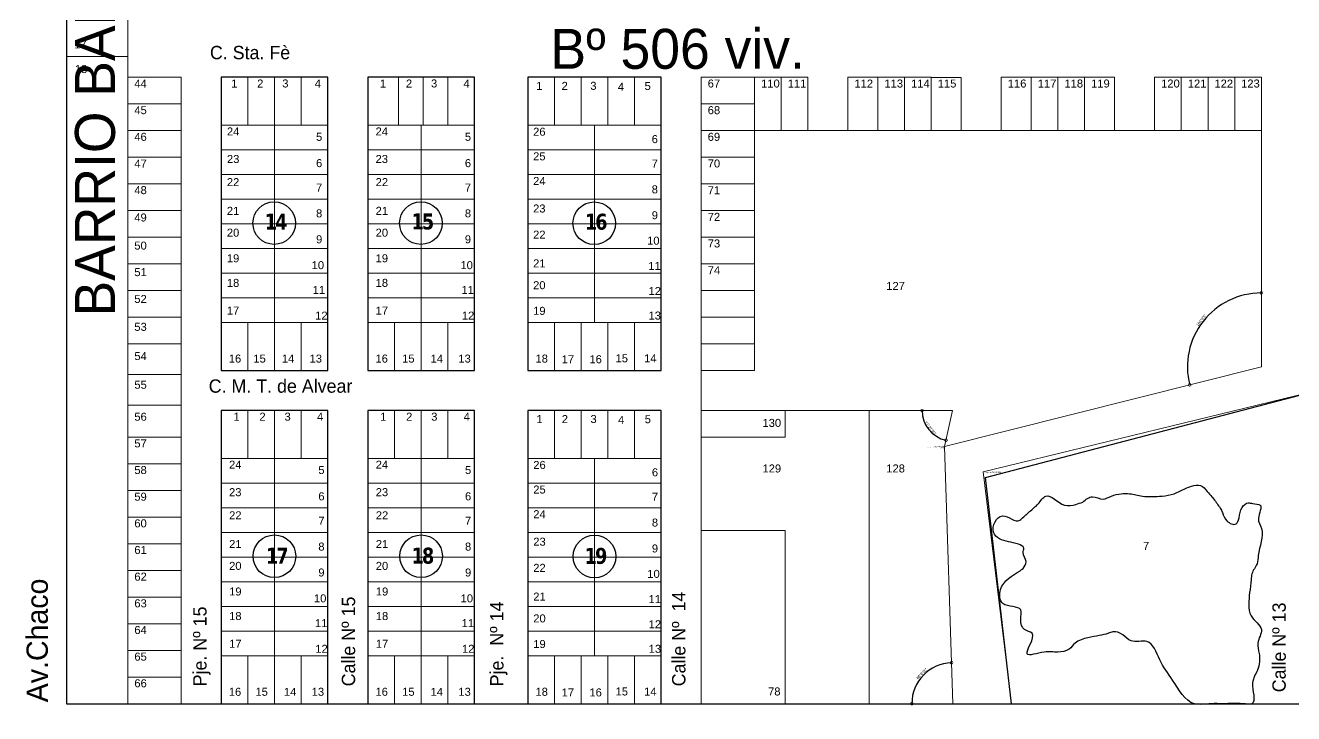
# Model space of a CAD drawing. Header units: millimetres. Extents: x 0 to 6558, y 60 to 10727.
# Drawn here: x 2184.5 to 2660.1, y 8426.4 to 8684.6 of the extents above; entities that cross this region are included whole.
import ezdxf

# ---------------------------------------------------------------- set-up
doc = ezdxf.new("R2010")
doc.units = ezdxf.units.MM
for name, color, linetype, lineweight in [('0 LAGUNA', 140, 'Continuous', 30), ('0 NOMBRE DE BARRIOS', 251, 'Continuous', 35), ('0 N° DE PARCELA', 255, 'Continuous', 25), ('0 SIG - PARCELAS', 252, 'Continuous', 18)]:
    doc.layers.add(name, color=color, linetype=linetype, lineweight=lineweight)
for name, color, linetype in [('0 NOMBRE DE CALLES', 255, 'Continuous'), ('0 N° DE MANZANA', 255, 'Continuous'), ('0 SIG - CHACRAS', 253, 'Continuous'), ('0 SIG - MANZANAS', 253, 'Continuous')]:
    doc.layers.add(name, color=color, linetype=linetype)
doc.layers.add('auxiliares', color=3, linetype='Continuous', plot=False)
doc.styles.add('ARIAL', font='arial.ttf')
doc.styles.get("Standard").update_dxf_attribs({"font": 'arial.ttf'})
doc.styles.add('STYLE1', font='arial.ttf')
doc.styles.add('taller4', font='', dxfattribs={"height": 0.9})
doc.styles.get('taller4').set_extended_font_data('Arial', italic=True, bold=True)
doc.dimstyles.new('Copia de 1-100', dxfattribs={"dimscale": 200, "dimtxt": 0.05, "dimasz": 0.01, "dimexe": 0.0035, "dimexo": 0.0035, "dimgap": 0.0015, "dimtad": 1, "dimzin": 4, "dimdsep": 46, "dimtxsty": 'ARIAL', "dimblk": 'DOTSMALL', "dimcen": 0.009, "dimdle": 0.0015, "dimclrd": 6, "dimclre": 256, "dimclrt": 6, "dimazin": 0, "dimtfac": 1, "dimtmove": 2, "dimatfit": 2, "dimldrblk": 'DOTSMALL', "dimfxl": 0.035, "dimfxlon": 1, "dimtfillclr": 6, "dimtolj": 2, "dimtzin": 0, "dimlwd": -1, "dimlwe": -1, "dimarcsym": 0})

# ---------------------------------------------------------------- blocks, each defined once
blk = doc.blocks.new('_DotSmall')
at = {"color": 0, "linetype": 'ByBlock', "const_width": 0.5}
blk.add_lwpolyline([(-0.0625, 0, 1), (0.0625, 0, 1)], format="xyb", close=True, dxfattribs=at)
blk = doc.blocks.new('*D73')
at = {"layer": 'auxiliares', "color": 0, "transparency": 16777216}
blk.add_arc((2922.36, 8713.48), 16.52, 173.825, 302.7056, dxfattribs=at)
at = {"layer": 'auxiliares', "color": 0, "transparency": 16777216, "xscale": 2, "yscale": 2, "zscale": 2}
for p, rotation in [((2905.94, 8715.25), 83.82500000000022), ((2931.28, 8699.58), 32.70555555555591)]:
    blk.add_blockref('_DotSmall', p, dxfattribs=dict(at, rotation=rotation))
at = {"layer": 'auxiliares', "color": 0, "transparency": 16777216, "insert": (2914.1, 8700.12), "char_height": 1, "attachment_point": 5, "rotation": 328.2653, "style": 'ARIAL'}
blk.add_mtext('\\A2;128°52\'50"', dxfattribs=at)
blk = doc.blocks.new('*D77')
at = {"layer": 'auxiliares', "color": 0, "transparency": 16777216}
blk.add_arc((2532.32, 8430.1), 15.39, 91.8569, 180, dxfattribs=at)
at = {"layer": 'auxiliares', "color": 0, "transparency": 16777216, "xscale": 2, "yscale": 2, "zscale": 2}
for p, rotation in [((2531.82, 8445.49), 1.856944444444021), ((2516.93, 8430.1), 270.0000000000001)]:
    blk.add_blockref('_DotSmall', p, dxfattribs=dict(at, rotation=rotation))
at = {"layer": 'auxiliares', "color": 0, "transparency": 16777216, "insert": (2520.68, 8441.38), "char_height": 1, "attachment_point": 5, "rotation": 45.9285, "style": 'ARIAL'}
blk.add_mtext('\\A2;88°8\'35"', dxfattribs=at)
blk = doc.blocks.new('*D78')
at = {"layer": 'auxiliares', "color": 0, "transparency": 16777216}
blk.add_arc((2532.21, 8540.1), 11.43, 180, 257.4583, dxfattribs=at)
at = {"layer": 'auxiliares', "color": 0, "transparency": 16777216, "xscale": 2, "yscale": 2, "zscale": 2}
for p, rotation in [((2520.78, 8540.1), 89.99999999999919), ((2529.73, 8528.95), 347.458344955562)]:
    blk.add_blockref('_DotSmall', p, dxfattribs=dict(at, rotation=rotation))
at = {"layer": 'auxiliares', "color": 0, "transparency": 16777216, "insert": (2523.93, 8533.46), "char_height": 1, "attachment_point": 5, "rotation": 308.7292, "style": 'ARIAL'}
blk.add_mtext('\\A2;77°27\'30"', dxfattribs=at)
blk = doc.blocks.new('*D79')
at = {"layer": 'auxiliares', "color": 0, "transparency": 16777216}
blk.add_arc((2647.98, 8556.49), 27.71, 90, 194.1515, dxfattribs=at)
at = {"layer": 'auxiliares', "color": 0, "transparency": 16777216, "xscale": 2, "yscale": 2, "zscale": 2}
for p, rotation in [((2647.98, 8584.21), 359.9999999999999), ((2621.11, 8549.72), 284.1514949585683)]:
    blk.add_blockref('_DotSmall', p, dxfattribs=dict(at, rotation=rotation))
at = {"layer": 'auxiliares', "color": 0, "transparency": 16777216, "insert": (2625.48, 8574.02), "char_height": 1, "attachment_point": 5, "rotation": 52.0757, "style": 'ARIAL'}
blk.add_mtext('\\A2;104°9\'5"', dxfattribs=at)

msp = doc.modelspace()

# ---------------------------------------------------------------- linework, layer by layer
at = {"layer": '0 LAGUNA', "start_tangent": (-0.6782069, -0.734871), "end_tangent": (-0.0487753, 0.9988098)}
msp.add_spline([(2418.939, 9218.223), (2418.939, 9208.07), (2416.681, 9200.738), (2413.858, 9189.458), (2411.035, 9179.305), (2408.776, 9172.537), (2408.776, 9159), (2408.776, 9147.156), (2408.776, 9135.875), (2411.035, 9124.595), (2418.939, 9108.238), (2430.231, 9096.957), (2443.782, 9091.881), (2454.509, 9088.497), (2472.576, 9081.729), (2482.174, 9073.832), (2494.595, 9071.012), (2502.5, 9066.5), (2551.221, 9076.645), (2565.562, 9078.237), (2576.717, 9079.828), (2589.465, 9079.828), (2613.367, 9079.828), (2632.968, 9081.984), (2630.39, 9101.421), (2630.66, 9102.121), (2680.439, 9102.121), (2680.439, 9129.176), (2704.196, 9141.912), (2729.691, 9157.83), (2752, 9165.79), (2772.716, 9181.708), (2795.024, 9199.219), (2820.52, 9213.546), (2831.626, 9231.056), (2871.527, 9254.745), (2905.688, 9283.588), (2922.468, 9301.099), (2946.191, 9318.609), (2976.682, 9351.425), (2982.335, 9353.63), (2990.511, 9366.365), (3002.775, 9392.004), (3015.948, 9400.105), (3033.591, 9412.999), (3047.803, 9414.917), (3055.101, 9420.105), (3059.326, 9425.662), (3067.392, 9431.034), (3072.002, 9435.638), (3089.645, 9462.228), (3098.59, 9474.601), (3106.847, 9479.413), (3114.416, 9489.036), (3109.095, 9502.196), (3126.113, 9505.533), (3128.178, 9511.032), (3136.434, 9516.531), (3143.315, 9526.155), (3149.508, 9535.091), (3153.636, 9541.277), (3154.325, 9551.588), (3159.141, 9556.399), (3162.582, 9563.273), (3164.646, 9570.147), (3179.979, 9594.447), (3191.023, 9607.347), (3199.979, 9618.73), (3204.979, 9636.183), (3204.979, 9652.878), (3216.848, 9670.206), (3235.722, 9693.31), (3241.735, 9713.332), (3247.748, 9726.68), (3263.782, 9740.028), (3276.475, 9749.372), (3285.828, 9757.38), (3293.845, 9763.387), (3307.207, 9763.387), (3313.887, 9763.387), (3325.913, 9766.724), (3349.964, 9768.059), (3367.334, 9768.059), (3382.7, 9766.057), (3374.015, 9756.046), (3355.976, 9750.039), (3343.951, 9738.693), (3341.279, 9729.35), (3335.934, 9720.006), (3327.249, 9708.66), (3315.892, 9700.651), (3305.203, 9676.625), (3301.194, 9662.609), (3289.169, 9630.574), (3285.16, 9627.237), (3273.135, 9609.885), (3264.45, 9596.537), (3251.088, 9591.865), (3237.727, 9582.521), (3229.042, 9577.182), (3215.68, 9568.506), (3213.676, 9559.162), (3199.979, 9559.162), (3180.079, 9559.162), (3180.079, 9547.816), (3179.979, 9524.457), (3172.255, 9509.775), (3164.906, 9494.424), (3142.38, 9460.371), (3134.274, 9445.332), (3120.378, 9420.105), (3111.74, 9409.445), (3111.74, 9400.105), (3104.746, 9380.553), (3093.746, 9369.564), (3082.166, 9356.261), (3070.008, 9345.85), (3057.849, 9339.488), (3049.164, 9336.596), (3036.054, 9324.307), (3019.049, 9314.24), (3010.861, 9305.432), (3007.712, 9292.219), (2999.525, 9283.411), (2987.559, 9275.861), (2972.1, 9265.651), (2956.823, 9260.601), (2954.232, 9253.355), (2947.738, 9245.633), (2944.337, 9238.219), (2940.317, 9232.35), (2936.916, 9226.79), (2932.587, 9219.994), (2927.021, 9212.581), (2917.745, 9208.256), (2909.706, 9205.167), (2904.14, 9203.005), (2897.337, 9194.973), (2890.176, 9181.186), (2883.921, 9170.319), (2873.859, 9165.7), (2870.324, 9164.614), (2855.989, 9158.337), (2837.215, 9155.268), (2823.809, 9140.302), (2821.854, 9130.374), (2808.882, 9113.665), (2802.055, 9101.389), (2792.156, 9097.296), (2786.012, 9097.296), (2776.112, 9092.863), (2744.544, 9065.859), (2738.666, 9047.915), (2731.481, 9041.064), (2722.99, 9033.234), (2717.438, 9026.709), (2706.008, 9016.595), (2696.537, 9010.397), (2680.439, 9003.546), (2672.697, 8998.978), (2666.492, 8993.432), (2657.348, 8987.233), (2648.997, 8979.654), (2632.489, 8977.112), (2619.792, 8976.467), (2600.851, 8973.858), (2595.952, 8973.858), (2578.692, 8963.736), (2566.895, 8954.57), (2565.584, 8942.784), (2568.206, 8930.344), (2587.213, 8931.653), (2593.768, 8931.653), (2602.288, 8929.034), (2610.229, 8920.471), (2628.505, 8910.105), (2637.025, 8910.105), (2644.891, 8910.105), (2656.689, 8910.105), (2668.182, 8912.106), (2680.439, 8912.106), (2680.439, 8910.105), (2697.325, 8910.105), (2700.602, 8900.224), (2740.744, 8872.077), (2753.426, 8850.77), (2757.553, 8839.636), (2768.613, 8830.673), (2789.743, 8831.191), (2805.318, 8822.31), (2818.188, 8819.673), (2825.977, 8815.375), (2838.611, 8808.403), (2856.857, 8800.512), (2875.078, 8792.814), (2895.234, 8796.063), (2907.916, 8796.063), (2926.939, 8793.183), (2949.42, 8793.183), (2986.238, 8778.876), (3006.219, 8771.618), (3028.924, 8748.935), (3034.373, 8747.121), (3040.731, 8743.491), (3044.364, 8738.955), (3059.803, 8719.902), (3070.702, 8707.2), (3081.601, 8688.147), (3089.774, 8662.743), (3092.499, 8642.782), (3087.958, 8621.914), (3075.243, 8607.398), (3063.436, 8594.696), (3050.721, 8581.994), (3041.639, 8575.643), (3034.862, 8546.589), (3028.173, 8536.822), (3019.854, 8526.98), (3015.475, 8521.294), (3015.037, 8513.639), (3020.956, 8497.339), (3027.118, 8487.337), (3035.204, 8484.837), (3051.813, 8465.732), (3051.315, 8455.492), (3039.615, 8430.105), (3009.028, 8435.757), (2987.132, 8435.296), (2967.31, 8433.712), (2955.976, 8434.55), (2950.1, 8434.201), (2934.591, 8432.648), (2926.043, 8437.881), (2921.08, 8439.534), (2918.943, 8447.522), (2911.864, 8452.804), (2899.747, 8456.182), (2892.42, 8458.434), (2888.757, 8462.938), (2878.613, 8467.161), (2866.496, 8470.82), (2862.551, 8472.509), (2852.407, 8476.732), (2837.754, 8480.11), (2821.692, 8480.391), (2816.62, 8479.547), (2791.26, 8482.085), (2784.846, 8481.932), (2781.028, 8481.017), (2759.168, 8479.13), (2759.129, 8479.116), (2770.65, 8472.068), (2778.584, 8468.963), (2779.806, 8467.132), (2779.996, 8464.637), (2775.835, 8455.537), (2773.239, 8454.774), (2765.602, 8452.638), (2760.562, 8454.011), (2755.225, 8457.103), (2749.566, 8461.487), (2743.609, 8461.487), (2739.027, 8458.588), (2736.613, 8454.337), (2733.987, 8447.756), (2732.002, 8443.941), (2711.153, 8433.665), (2701.482, 8432.323), (2695.706, 8432.054), (2670.856, 8433.53), (2666.154, 8435.543), (2664.408, 8437.556), (2667.723, 8466.899), (2664.651, 8485.783), (2669.737, 8507.443), (2669.451, 8518.305), (2696.462, 8506.021), (2705.709, 8505.547), (2716.142, 8505.784), (2722.543, 8508.389), (2726.337, 8510.758), (2733.687, 8510.521), (2743.171, 8505.073), (2767.911, 8500.184), (2798.3, 8500.717), (2804.697, 8511.368), (2810.029, 8518.825), (2815.36, 8523.086), (2840.701, 8524.58), (2853.49, 8523.661), (2871.339, 8530.707), (2904.432, 8550.164), (2911.053, 8563.55), (2918.788, 8571.307), (2925.185, 8579.614), (2926.61, 8580.073), (2934.248, 8582.736), (2945.019, 8597.715), (2951.824, 8607.686), (2953.4, 8616.608), (2959.134, 8620.824), (2961.805, 8627.103), (2969.488, 8635.341), (2970.283, 8635.939), (2971.564, 8634.303), (2970.472, 8635.5), (2974.531, 8641.273), (2982.818, 8649.67), (2983.343, 8666.463), (2981.242, 8674.335), (2976.514, 8680.107), (2971.261, 8686.405), (2969.16, 8692.702), (2965.482, 8702.674), (2960.754, 8706.872), (2957.603, 8707.397), (2947.621, 8714.744), (2942.368, 8719.992), (2937.64, 8723.665), (2929.235, 8729.963), (2922.387, 8732.171), (2919.779, 8730.416), (2907.171, 8725.676), (2902.969, 8724.304), (2888.785, 8724.853), (2883.531, 8725.676), (2871.133, 8725.676), (2861.017, 8727.048), (2845.504, 8735.317), (2827.948, 8733.185), (2815.954, 8740.092), (2805.611, 8739.793), (2794.53, 8742.479), (2787.143, 8745.463), (2758.714, 8749.75), (2744.573, 8753.109), (2730.431, 8756.468), (2729.521, 8767.021), (2724.349, 8770.711), (2715.484, 8772.925), (2705.88, 8777.353), (2698.493, 8778.091), (2688.151, 8776.615), (2681.502, 8775.877), (2670.159, 8769.156), (2659.291, 8773.495), (2660.817, 8781.781), (2657.862, 8786.209), (2661.556, 8793.589), (2663.033, 8803.921), (2665.249, 8810.563), (2651.213, 8819.419), (2640.132, 8819.419), (2634.961, 8810.563), (2631.127, 8806.916), (2620.967, 8801.469)], degree=3, dxfattribs=at)
at = {"layer": '0 LAGUNA'}
msp.add_spline([(2580.996, 8505.748), (2578.447, 8504.9), (2574.199, 8504.617), (2567.162, 8507.974), (2564.279, 8505.093), (2561.051, 8502.174), (2559.674, 8500.929), (2558.08, 8499.488), (2557.465, 8498.932), (2550.921, 8500.57), (2547.578, 8494.432), (2549.787, 8491.989), (2556.924, 8489.905), (2558.906, 8488.49), (2558.623, 8486.793), (2559.756, 8483.398), (2558.623, 8480.852), (2557.49, 8480.003), (2550.183, 8472.919), (2551.092, 8467.652), (2557.774, 8465.291), (2557.774, 8461.614), (2559.189, 8457.936), (2562.022, 8456.521), (2560.146, 8448.862), (2566.553, 8449.448), (2571.65, 8449.448), (2575.898, 8450.58), (2578.164, 8452.843), (2582.979, 8454.824), (2587.227, 8455.672), (2590.625, 8456.521), (2592.324, 8457.087), (2596.006, 8455.955), (2599.121, 8453.692), (2605.068, 8453.409), (2609.883, 8446.619), (2614.628, 8438.987), (2622.91, 8430.105), (2629.141, 8430.105), (2633.672, 8430.105), (2641.035, 8430.105), (2644.434, 8430.105), (2644.708, 8437.932), (2646.53, 8442.748), (2647.13, 8448.986), (2646.65, 8452.825), (2647.979, 8457.936), (2644.151, 8463.028), (2643.301, 8467.272), (2643.584, 8471.798), (2644.151, 8476.608), (2644.434, 8478.871), (2646.361, 8482.634), (2646.835, 8485.707), (2647.979, 8495.878), (2646.886, 8499.689), (2647.546, 8504.644), (2644.717, 8505.183), (2643.018, 8505.466), (2640.752, 8503.768), (2639.619, 8499.807), (2638.487, 8497.544), (2635.088, 8498.676), (2633.389, 8501.788), (2632.539, 8503.485), (2631.973, 8504.334), (2629.424, 8507.729), (2627.725, 8509.709), (2625.176, 8511.973), (2621.777, 8511.69), (2619.512, 8510.841), (2615.264, 8508.861), (2610.733, 8508.012), (2603.369, 8508.012), (2598.555, 8508.861), (2595.44, 8508.861), (2591.758, 8508.012), (2588.643, 8506.88), (2584.678, 8507.729), (2580.996, 8505.748)], degree=3, dxfattribs=at)
at = {"layer": '0 N° DE MANZANA'}
for centre in [(2277.857, 8610.41), (2332.857, 8610.41), (2397.857, 8610.33), (2277.918, 8485.41), (2332.918, 8485.41), (2397.918, 8485.33)]:
    msp.add_circle(centre, 8, dxfattribs=at)
at = {"layer": '0 SIG - CHACRAS'}
msp.add_lwpolyline([(2199.979, 8430.105), (3179.979, 8430.105), (3179.979, 9400.105), (2199.979, 9400.105)], close=True, dxfattribs=at)
at = {"layer": '0 SIG - MANZANAS'}
for points in [[(2257.918, 8555.105), (2297.918, 8555.105), (2297.918, 8665.105), (2257.918, 8665.105)], [(2312.918, 8555.105), (2352.918, 8555.105), (2352.918, 8665.105), (2312.918, 8665.105)], [(2372.918, 8555.105), (2422.918, 8555.105), (2422.918, 8665.105), (2372.918, 8665.105)], [(2257.979, 8430.105), (2297.979, 8430.105), (2297.979, 8540.105), (2257.979, 8540.105)], [(2312.979, 8430.105), (2352.979, 8430.105), (2352.979, 8540.105), (2312.979, 8540.105)], [(2372.979, 8430.105), (2422.979, 8430.105), (2422.979, 8540.105), (2372.979, 8540.105)]]:
    msp.add_lwpolyline(points, close=True, dxfattribs=at)
at = {"layer": '0 SIG - PARCELAS'}
for points in [[(2199.979, 8672.925), (2222.979, 8672.925), (2222.979, 8915.105), (2199.979, 8915.105)], [(2554.279, 8430.105), (2543.703, 8517.112), (2670.016, 8547.852), (2875.374, 8559.712), (2940.837, 8614.399), (2957.48, 8658.782), (2922.359, 8713.476), (2646.568, 8743.315), (2436.329, 8915.105), (2707.979, 8915.105), (2804.396, 8841.173), (2850.33, 8820.922), (2943.614, 8811.094), (3037.575, 8776.87), (3111.033, 8692.324), (3151.837, 8593.951), (3146.299, 8584.105), (3118.573, 8526.978), (3114.189, 8517.944), (3105.867, 8500.797), (3100.657, 8464.105), (3095.829, 8430.105)], [(2222.979, 8430.105), (2199.979, 8430.105), (2199.979, 8672.925), (2222.979, 8672.925)], [(2222.979, 8655.105), (2242.979, 8655.105), (2242.979, 8665.105), (2222.979, 8665.105)], [(2257.918, 8647.105), (2267.918, 8647.105), (2267.918, 8665.105), (2257.918, 8665.105)], [(2267.918, 8647.105), (2277.918, 8647.105), (2277.918, 8665.105), (2267.918, 8665.105)], [(2277.918, 8647.105), (2287.918, 8647.105), (2287.918, 8665.105), (2277.918, 8665.105)], [(2287.918, 8647.105), (2297.918, 8647.105), (2297.918, 8665.105), (2287.918, 8665.105)], [(2312.918, 8647.105), (2324.468, 8647.105), (2324.468, 8665.105), (2312.918, 8665.105)], [(2324.468, 8647.105), (2333.718, 8647.105), (2333.718, 8665.105), (2324.468, 8665.105)], [(2333.718, 8647.105), (2342.968, 8647.105), (2342.968, 8665.105), (2333.718, 8665.105)], [(2342.968, 8647.105), (2352.918, 8647.105), (2352.918, 8665.105), (2342.968, 8665.105)], [(2372.918, 8647.105), (2382.918, 8647.105), (2382.918, 8665.105), (2372.918, 8665.105)], [(2382.918, 8647.105), (2392.918, 8647.105), (2392.918, 8665.105), (2382.918, 8665.105)], [(2392.918, 8647.105), (2402.918, 8647.105), (2402.918, 8665.105), (2392.918, 8665.105)], [(2402.918, 8647.105), (2412.918, 8647.105), (2412.918, 8665.105), (2402.918, 8665.105)], [(2412.918, 8647.105), (2422.918, 8647.105), (2422.918, 8665.105), (2412.918, 8665.105)], [(2437.979, 8665.105), (2457.979, 8665.105), (2457.979, 8655.105), (2437.979, 8655.105)], [(2437.979, 8665.105), (2457.979, 8665.105), (2457.979, 8655.105), (2437.979, 8655.105)], [(2437.979, 8665.105), (2457.979, 8665.105), (2457.979, 8655.105), (2437.979, 8655.105)], [(2437.979, 8665.105), (2457.979, 8665.105), (2457.979, 8655.105), (2437.979, 8655.105)], [(2437.979, 8585.105), (2457.979, 8585.105), (2457.979, 8665.105), (2437.979, 8665.105)], [(2457.979, 8645.105), (2467.979, 8645.105), (2467.979, 8665.105), (2457.979, 8665.105)], [(2467.979, 8645.105), (2477.979, 8645.105), (2477.979, 8665.105), (2467.979, 8665.105)], [(2492.979, 8645.105), (2504.229, 8645.105), (2504.229, 8665.105), (2492.979, 8665.105)], [(2504.229, 8645.105), (2514.229, 8645.105), (2514.229, 8665.105), (2504.229, 8665.105)], [(2514.229, 8645.105), (2524.229, 8645.105), (2524.229, 8665.105), (2514.229, 8665.105)], [(2524.229, 8645.087), (2535.479, 8645.087), (2535.479, 8665.087), (2524.229, 8665.087)], [(2550.479, 8645.105), (2561.729, 8645.105), (2561.729, 8665.105), (2550.479, 8665.105)], [(2561.729, 8645.105), (2571.729, 8645.105), (2571.729, 8665.105), (2561.729, 8665.105)], [(2571.729, 8645.105), (2581.729, 8645.105), (2581.729, 8665.105), (2571.729, 8665.105)], [(2581.729, 8645.105), (2592.979, 8645.105), (2592.979, 8665.105), (2581.729, 8665.105)], [(2607.979, 8645.105), (2617.979, 8645.105), (2617.979, 8665.105), (2607.979, 8665.105)], [(2617.979, 8645.105), (2627.979, 8645.105), (2627.979, 8665.105), (2617.979, 8665.105)], [(2627.979, 8645.105), (2637.979, 8645.105), (2637.979, 8665.105), (2627.979, 8665.105)], [(2637.979, 8645.105), (2647.979, 8645.105), (2647.979, 8665.105), (2637.979, 8665.105)], [(2222.979, 8645.105), (2242.979, 8645.105), (2242.979, 8655.105), (2222.979, 8655.105)], [(2437.979, 8655.105), (2457.979, 8655.105), (2457.979, 8645.105), (2437.979, 8645.105)], [(2437.979, 8655.105), (2457.979, 8655.105), (2457.979, 8645.105), (2437.979, 8645.105)], [(2257.918, 8637.855), (2277.918, 8637.855), (2277.918, 8647.105), (2257.918, 8647.105)], [(2277.918, 8637.855), (2297.918, 8637.855), (2297.918, 8647.105), (2277.918, 8647.105)], [(2312.918, 8637.855), (2332.918, 8637.855), (2332.918, 8647.105), (2312.918, 8647.105)], [(2332.918, 8637.855), (2352.918, 8637.855), (2352.918, 8647.105), (2332.918, 8647.105)], [(2372.918, 8637.855), (2397.918, 8637.855), (2397.918, 8647.105), (2372.918, 8647.105)], [(2397.918, 8637.855), (2422.918, 8637.855), (2422.918, 8647.105), (2397.918, 8647.105)], [(2222.979, 8635.105), (2242.979, 8635.105), (2242.979, 8645.105), (2222.979, 8645.105)], [(2437.979, 8645.105), (2457.979, 8645.105), (2457.979, 8635.105), (2437.979, 8635.105)], [(2437.979, 8645.105), (2457.979, 8645.105), (2457.979, 8635.105), (2437.979, 8635.105)], [(2500.899, 8540.105), (2469.479, 8540.105), (2437.979, 8540.105), (2437.979, 8585.105), (2457.979, 8585.105), (2457.979, 8645.105), (2647.979, 8645.105), (2647.979, 8556.495), (2529.192, 8526.544), (2532.209, 8540.105)], [(2257.918, 8628.605), (2277.918, 8628.605), (2277.918, 8637.855), (2257.918, 8637.855)], [(2277.918, 8628.605), (2297.918, 8628.605), (2297.918, 8637.855), (2277.918, 8637.855)], [(2312.918, 8628.605), (2332.918, 8628.605), (2332.918, 8637.855), (2312.918, 8637.855)], [(2332.918, 8628.605), (2352.918, 8628.605), (2352.918, 8637.855), (2332.918, 8637.855)], [(2372.918, 8628.605), (2397.918, 8628.605), (2397.918, 8637.855), (2372.918, 8637.855)], [(2397.918, 8628.605), (2422.918, 8628.605), (2422.918, 8637.855), (2397.918, 8637.855)], [(2222.979, 8625.105), (2242.979, 8625.105), (2242.979, 8635.105), (2222.979, 8635.105)], [(2437.979, 8635.105), (2457.979, 8635.105), (2457.979, 8625.105), (2437.979, 8625.105)], [(2437.979, 8635.105), (2457.979, 8635.105), (2457.979, 8625.105), (2437.979, 8625.105)], [(2257.918, 8619.355), (2277.918, 8619.355), (2277.918, 8628.605), (2257.918, 8628.605)], [(2277.918, 8619.355), (2297.918, 8619.355), (2297.918, 8628.605), (2277.918, 8628.605)], [(2312.918, 8619.355), (2332.918, 8619.355), (2332.918, 8628.605), (2312.918, 8628.605)], [(2332.918, 8619.355), (2352.918, 8619.355), (2352.918, 8628.605), (2332.918, 8628.605)], [(2372.918, 8619.355), (2397.918, 8619.355), (2397.918, 8628.605), (2372.918, 8628.605)], [(2397.918, 8619.355), (2422.918, 8619.355), (2422.918, 8628.605), (2397.918, 8628.605)], [(2222.979, 8615.105), (2242.979, 8615.105), (2242.979, 8625.105), (2222.979, 8625.105)], [(2437.979, 8625.105), (2457.979, 8625.105), (2457.979, 8615.105), (2437.979, 8615.105)], [(2437.979, 8625.105), (2457.979, 8625.105), (2457.979, 8615.105), (2437.979, 8615.105)], [(2257.918, 8610.105), (2277.918, 8610.105), (2277.918, 8619.355), (2257.918, 8619.355)], [(2277.918, 8610.105), (2297.918, 8610.105), (2297.918, 8619.355), (2277.918, 8619.355)], [(2312.918, 8610.105), (2332.918, 8610.105), (2332.918, 8619.355), (2312.918, 8619.355)], [(2332.918, 8610.105), (2352.918, 8610.105), (2352.918, 8619.355), (2332.918, 8619.355)], [(2372.918, 8610.105), (2397.918, 8610.105), (2397.918, 8619.355), (2372.918, 8619.355)], [(2397.918, 8610.105), (2422.918, 8610.105), (2422.918, 8619.355), (2397.918, 8619.355)], [(2222.979, 8605.105), (2242.979, 8605.105), (2242.979, 8615.105), (2222.979, 8615.105)], [(2437.979, 8615.105), (2457.979, 8615.105), (2457.979, 8605.105), (2437.979, 8605.105)], [(2437.979, 8615.105), (2457.979, 8615.105), (2457.979, 8605.105), (2437.979, 8605.105)], [(2257.918, 8600.855), (2277.918, 8600.855), (2277.918, 8610.105), (2257.918, 8610.105)], [(2277.918, 8600.855), (2297.918, 8600.855), (2297.918, 8610.105), (2277.918, 8610.105)], [(2312.918, 8600.855), (2332.918, 8600.855), (2332.918, 8610.105), (2312.918, 8610.105)], [(2332.918, 8600.855), (2352.918, 8600.855), (2352.918, 8610.105), (2332.918, 8610.105)], [(2372.918, 8600.855), (2397.918, 8600.855), (2397.918, 8610.105), (2372.918, 8610.105)], [(2397.918, 8600.855), (2422.918, 8600.855), (2422.918, 8610.105), (2397.918, 8610.105)], [(2222.979, 8595.105), (2242.979, 8595.105), (2242.979, 8605.105), (2222.979, 8605.105)], [(2437.979, 8605.105), (2457.979, 8605.105), (2457.979, 8595.105), (2437.979, 8595.105)], [(2437.979, 8605.105), (2457.979, 8605.105), (2457.979, 8595.105), (2437.979, 8595.105)], [(2257.918, 8591.605), (2277.918, 8591.605), (2277.918, 8600.855), (2257.918, 8600.855)], [(2277.918, 8591.605), (2297.918, 8591.605), (2297.918, 8600.855), (2277.918, 8600.855)], [(2312.918, 8591.605), (2332.918, 8591.605), (2332.918, 8600.855), (2312.918, 8600.855)], [(2332.918, 8591.605), (2352.918, 8591.605), (2352.918, 8600.855), (2332.918, 8600.855)], [(2372.918, 8591.605), (2397.918, 8591.605), (2397.918, 8600.855), (2372.918, 8600.855)], [(2397.918, 8591.605), (2422.918, 8591.605), (2422.918, 8600.855), (2397.918, 8600.855)], [(2222.979, 8585.105), (2242.979, 8585.105), (2242.979, 8595.105), (2222.979, 8595.105)], [(2437.979, 8595.105), (2457.979, 8595.105), (2457.979, 8585.105), (2437.979, 8585.105)], [(2437.979, 8595.105), (2457.979, 8595.105), (2457.979, 8585.105), (2437.979, 8585.105)], [(2257.918, 8582.355), (2277.918, 8582.355), (2277.918, 8591.605), (2257.918, 8591.605)], [(2277.918, 8582.355), (2297.918, 8582.355), (2297.918, 8591.605), (2277.918, 8591.605)], [(2312.918, 8582.355), (2332.918, 8582.355), (2332.918, 8591.605), (2312.918, 8591.605)], [(2332.918, 8582.355), (2352.918, 8582.355), (2352.918, 8591.605), (2332.918, 8591.605)], [(2372.918, 8582.355), (2397.918, 8582.355), (2397.918, 8591.605), (2372.918, 8591.605)], [(2397.918, 8582.355), (2422.918, 8582.355), (2422.918, 8591.605), (2397.918, 8591.605)], [(2222.979, 8575.105), (2242.979, 8575.105), (2242.979, 8585.105), (2222.979, 8585.105)], [(2437.979, 8585.105), (2457.979, 8585.105), (2457.979, 8575.105), (2437.979, 8575.105)], [(2437.979, 8585.105), (2457.979, 8585.105), (2457.979, 8575.105), (2437.979, 8575.105)], [(2257.918, 8573.105), (2277.918, 8573.105), (2277.918, 8582.355), (2257.918, 8582.355)], [(2277.918, 8573.105), (2297.918, 8573.105), (2297.918, 8582.355), (2277.918, 8582.355)], [(2312.918, 8573.105), (2332.918, 8573.105), (2332.918, 8582.355), (2312.918, 8582.355)], [(2332.918, 8573.105), (2352.918, 8573.105), (2352.918, 8582.355), (2332.918, 8582.355)], [(2372.918, 8573.105), (2397.918, 8573.105), (2397.918, 8582.355), (2372.918, 8582.355)], [(2397.918, 8573.105), (2422.918, 8573.105), (2422.918, 8582.355), (2397.918, 8582.355)], [(2222.979, 8565.105), (2242.979, 8565.105), (2242.979, 8575.105), (2222.979, 8575.105)], [(2437.979, 8575.105), (2457.979, 8575.105), (2457.979, 8565.105), (2437.979, 8565.105)], [(2437.979, 8575.105), (2457.979, 8575.105), (2457.979, 8565.105), (2437.979, 8565.105)], [(2257.918, 8555.105), (2267.918, 8555.105), (2267.918, 8573.105), (2257.918, 8573.105)], [(2267.918, 8555.105), (2277.918, 8555.105), (2277.918, 8573.105), (2267.918, 8573.105)], [(2277.918, 8555.105), (2287.918, 8555.105), (2287.918, 8573.105), (2277.918, 8573.105)], [(2287.918, 8555.105), (2297.918, 8555.105), (2297.918, 8573.105), (2287.918, 8573.105)], [(2312.918, 8555.105), (2322.918, 8555.105), (2322.918, 8573.105), (2312.918, 8573.105)], [(2322.918, 8555.105), (2332.918, 8555.105), (2332.918, 8573.105), (2322.918, 8573.105)], [(2332.918, 8555.105), (2342.918, 8555.105), (2342.918, 8573.105), (2332.918, 8573.105)], [(2342.918, 8555.105), (2352.918, 8555.105), (2352.918, 8573.105), (2342.918, 8573.105)], [(2372.918, 8555.105), (2382.918, 8555.105), (2382.918, 8573.105), (2372.918, 8573.105)], [(2382.918, 8555.105), (2392.918, 8555.105), (2392.918, 8573.105), (2382.918, 8573.105)], [(2392.918, 8555.105), (2402.918, 8555.105), (2402.918, 8573.105), (2392.918, 8573.105)], [(2402.918, 8555.105), (2412.918, 8555.105), (2412.918, 8573.105), (2402.918, 8573.105)], [(2412.918, 8555.105), (2422.918, 8555.105), (2422.918, 8573.105), (2412.918, 8573.105)], [(2222.979, 8553.605), (2242.979, 8553.605), (2242.979, 8565.105), (2222.979, 8565.105)], [(2437.979, 8565.105), (2457.979, 8565.105), (2457.979, 8555.105), (2437.979, 8555.105)], [(2437.979, 8565.105), (2457.979, 8565.105), (2457.979, 8555.105), (2437.979, 8555.105)], [(2222.979, 8542.105), (2242.979, 8542.105), (2242.979, 8553.605), (2222.979, 8553.605)], [(2222.979, 8530.105), (2242.979, 8530.105), (2242.979, 8542.105), (2222.979, 8542.105)], [(2257.979, 8522.105), (2267.979, 8522.105), (2267.979, 8540.105), (2257.979, 8540.105)], [(2267.979, 8522.105), (2277.979, 8522.105), (2277.979, 8540.105), (2267.979, 8540.105)], [(2277.979, 8522.105), (2287.979, 8522.105), (2287.979, 8540.105), (2277.979, 8540.105)], [(2287.979, 8522.105), (2297.979, 8522.105), (2297.979, 8540.105), (2287.979, 8540.105)], [(2312.979, 8522.105), (2322.979, 8522.105), (2322.979, 8540.105), (2312.979, 8540.105)], [(2322.979, 8522.105), (2332.979, 8522.105), (2332.979, 8540.105), (2322.979, 8540.105)], [(2332.979, 8522.105), (2342.979, 8522.105), (2342.979, 8540.105), (2332.979, 8540.105)], [(2342.979, 8522.105), (2352.979, 8522.105), (2352.979, 8540.105), (2342.979, 8540.105)], [(2372.979, 8522.105), (2382.979, 8522.105), (2382.979, 8540.105), (2372.979, 8540.105)], [(2382.979, 8522.105), (2392.979, 8522.105), (2392.979, 8540.105), (2382.979, 8540.105)], [(2392.979, 8522.105), (2402.979, 8522.105), (2402.979, 8540.105), (2392.979, 8540.105)], [(2402.979, 8522.105), (2412.979, 8522.105), (2412.979, 8540.105), (2402.979, 8540.105)], [(2412.979, 8522.105), (2422.979, 8522.105), (2422.979, 8540.105), (2412.979, 8540.105)], [(2437.979, 8495.105), (2437.979, 8530.105), (2469.479, 8530.105), (2469.479, 8540.105), (2500.899, 8540.105), (2500.899, 8430.105), (2469.479, 8430.105), (2469.479, 8495.105)], [(2469.479, 8540.105), (2437.979, 8540.105), (2437.979, 8530.105), (2469.479, 8530.105)], [(2529.192, 8526.544), (2532.319, 8430.105), (2500.899, 8430.105), (2500.899, 8540.105), (2532.209, 8540.105)], [(2222.979, 8520.105), (2242.979, 8520.105), (2242.979, 8530.105), (2222.979, 8530.105)], [(2257.979, 8512.855), (2277.979, 8512.855), (2277.979, 8522.105), (2257.979, 8522.105)], [(2277.979, 8512.855), (2297.979, 8512.855), (2297.979, 8522.105), (2277.979, 8522.105)], [(2312.979, 8512.855), (2332.979, 8512.855), (2332.979, 8522.105), (2312.979, 8522.105)], [(2332.979, 8512.855), (2352.979, 8512.855), (2352.979, 8522.105), (2332.979, 8522.105)], [(2372.979, 8512.855), (2397.979, 8512.855), (2397.979, 8522.105), (2372.979, 8522.105)], [(2397.979, 8512.855), (2422.979, 8512.855), (2422.979, 8522.105), (2397.979, 8522.105)], [(2222.979, 8510.105), (2242.979, 8510.105), (2242.979, 8520.105), (2222.979, 8520.105)], [(2257.979, 8503.605), (2277.979, 8503.605), (2277.979, 8512.855), (2257.979, 8512.855)], [(2277.979, 8503.605), (2297.979, 8503.605), (2297.979, 8512.855), (2277.979, 8512.855)], [(2312.979, 8503.605), (2332.979, 8503.605), (2332.979, 8512.855), (2312.979, 8512.855)], [(2332.979, 8503.605), (2352.979, 8503.605), (2352.979, 8512.855), (2332.979, 8512.855)], [(2372.979, 8503.605), (2397.979, 8503.605), (2397.979, 8512.855), (2372.979, 8512.855)], [(2397.979, 8503.605), (2422.979, 8503.605), (2422.979, 8512.855), (2397.979, 8512.855)], [(2222.979, 8500.105), (2242.979, 8500.105), (2242.979, 8510.105), (2222.979, 8510.105)], [(2257.979, 8494.355), (2277.979, 8494.355), (2277.979, 8503.605), (2257.979, 8503.605)], [(2277.979, 8494.355), (2297.979, 8494.355), (2297.979, 8503.605), (2277.979, 8503.605)], [(2312.979, 8494.355), (2332.979, 8494.355), (2332.979, 8503.605), (2312.979, 8503.605)], [(2332.979, 8494.355), (2352.979, 8494.355), (2352.979, 8503.605), (2332.979, 8503.605)], [(2372.979, 8494.355), (2397.979, 8494.355), (2397.979, 8503.605), (2372.979, 8503.605)], [(2397.979, 8494.355), (2422.979, 8494.355), (2422.979, 8503.605), (2397.979, 8503.605)], [(2222.979, 8490.105), (2242.979, 8490.105), (2242.979, 8500.105), (2222.979, 8500.105)], [(2222.979, 8490.105), (2242.979, 8490.105), (2242.979, 8500.105), (2222.979, 8500.105)], [(2257.979, 8485.105), (2277.979, 8485.105), (2277.979, 8494.355), (2257.979, 8494.355)], [(2257.979, 8485.105), (2277.979, 8485.105), (2277.979, 8494.355), (2257.979, 8494.355)], [(2277.979, 8485.105), (2297.979, 8485.105), (2297.979, 8494.355), (2277.979, 8494.355)], [(2277.979, 8485.105), (2297.979, 8485.105), (2297.979, 8494.355), (2277.979, 8494.355)], [(2312.979, 8485.105), (2332.979, 8485.105), (2332.979, 8494.355), (2312.979, 8494.355)], [(2312.979, 8485.105), (2332.979, 8485.105), (2332.979, 8494.355), (2312.979, 8494.355)], [(2332.979, 8485.105), (2352.979, 8485.105), (2352.979, 8494.355), (2332.979, 8494.355)], [(2332.979, 8485.105), (2352.979, 8485.105), (2352.979, 8494.355), (2332.979, 8494.355)], [(2372.979, 8485.105), (2397.979, 8485.105), (2397.979, 8494.355), (2372.979, 8494.355)], [(2397.979, 8485.105), (2422.979, 8485.105), (2422.979, 8494.355), (2397.979, 8494.355)], [(2222.979, 8480.105), (2242.979, 8480.105), (2242.979, 8490.105), (2222.979, 8490.105)], [(2222.979, 8480.105), (2242.979, 8480.105), (2242.979, 8490.105), (2222.979, 8490.105)], [(2257.979, 8475.855), (2277.979, 8475.855), (2277.979, 8485.105), (2257.979, 8485.105)], [(2257.979, 8475.855), (2277.979, 8475.855), (2277.979, 8485.105), (2257.979, 8485.105)], [(2277.979, 8475.855), (2297.979, 8475.855), (2297.979, 8485.105), (2277.979, 8485.105)], [(2277.979, 8475.855), (2297.979, 8475.855), (2297.979, 8485.105), (2277.979, 8485.105)], [(2312.979, 8475.855), (2332.979, 8475.855), (2332.979, 8485.105), (2312.979, 8485.105)], [(2312.979, 8475.855), (2332.979, 8475.855), (2332.979, 8485.105), (2312.979, 8485.105)], [(2332.979, 8475.855), (2352.979, 8475.855), (2352.979, 8485.105), (2332.979, 8485.105)], [(2332.979, 8475.855), (2352.979, 8475.855), (2352.979, 8485.105), (2332.979, 8485.105)], [(2372.979, 8475.855), (2397.979, 8475.855), (2397.979, 8485.105), (2372.979, 8485.105)], [(2397.979, 8475.855), (2422.979, 8475.855), (2422.979, 8485.105), (2397.979, 8485.105)], [(2222.979, 8470.105), (2242.979, 8470.105), (2242.979, 8480.105), (2222.979, 8480.105)], [(2222.979, 8470.105), (2242.979, 8470.105), (2242.979, 8480.105), (2222.979, 8480.105)], [(2257.979, 8466.605), (2277.979, 8466.605), (2277.979, 8475.855), (2257.979, 8475.855)], [(2257.979, 8466.605), (2277.979, 8466.605), (2277.979, 8475.855), (2257.979, 8475.855)], [(2277.979, 8466.605), (2297.979, 8466.605), (2297.979, 8475.855), (2277.979, 8475.855)], [(2277.979, 8466.605), (2297.979, 8466.605), (2297.979, 8475.855), (2277.979, 8475.855)], [(2312.979, 8466.605), (2332.979, 8466.605), (2332.979, 8475.855), (2312.979, 8475.855)], [(2312.979, 8466.605), (2332.979, 8466.605), (2332.979, 8475.855), (2312.979, 8475.855)], [(2332.979, 8466.605), (2352.979, 8466.605), (2352.979, 8475.855), (2332.979, 8475.855)], [(2332.979, 8466.605), (2352.979, 8466.605), (2352.979, 8475.855), (2332.979, 8475.855)], [(2372.979, 8466.605), (2397.979, 8466.605), (2397.979, 8475.855), (2372.979, 8475.855)], [(2397.979, 8466.605), (2422.979, 8466.605), (2422.979, 8475.855), (2397.979, 8475.855)], [(2222.979, 8460.105), (2242.979, 8460.105), (2242.979, 8470.105), (2222.979, 8470.105)], [(2222.979, 8460.105), (2242.979, 8460.105), (2242.979, 8470.105), (2222.979, 8470.105)], [(2257.979, 8457.355), (2277.979, 8457.355), (2277.979, 8466.605), (2257.979, 8466.605)], [(2257.979, 8457.355), (2277.979, 8457.355), (2277.979, 8466.605), (2257.979, 8466.605)], [(2277.979, 8457.355), (2297.979, 8457.355), (2297.979, 8466.605), (2277.979, 8466.605)], [(2277.979, 8457.355), (2297.979, 8457.355), (2297.979, 8466.605), (2277.979, 8466.605)], [(2312.979, 8457.355), (2332.979, 8457.355), (2332.979, 8466.605), (2312.979, 8466.605)], [(2312.979, 8457.355), (2332.979, 8457.355), (2332.979, 8466.605), (2312.979, 8466.605)], [(2332.979, 8457.355), (2352.979, 8457.355), (2352.979, 8466.605), (2332.979, 8466.605)], [(2332.979, 8457.355), (2352.979, 8457.355), (2352.979, 8466.605), (2332.979, 8466.605)], [(2372.979, 8457.355), (2397.979, 8457.355), (2397.979, 8466.605), (2372.979, 8466.605)], [(2397.979, 8457.355), (2422.979, 8457.355), (2422.979, 8466.605), (2397.979, 8466.605)], [(2222.979, 8450.105), (2242.979, 8450.105), (2242.979, 8460.105), (2222.979, 8460.105)], [(2222.979, 8450.105), (2242.979, 8450.105), (2242.979, 8460.105), (2222.979, 8460.105)], [(2257.979, 8448.105), (2277.979, 8448.105), (2277.979, 8457.355), (2257.979, 8457.355)], [(2257.979, 8448.105), (2277.979, 8448.105), (2277.979, 8457.355), (2257.979, 8457.355)], [(2277.979, 8448.105), (2297.979, 8448.105), (2297.979, 8457.355), (2277.979, 8457.355)], [(2277.979, 8448.105), (2297.979, 8448.105), (2297.979, 8457.355), (2277.979, 8457.355)], [(2312.979, 8448.105), (2332.979, 8448.105), (2332.979, 8457.355), (2312.979, 8457.355)], [(2312.979, 8448.105), (2332.979, 8448.105), (2332.979, 8457.355), (2312.979, 8457.355)], [(2332.979, 8448.105), (2352.979, 8448.105), (2352.979, 8457.355), (2332.979, 8457.355)], [(2332.979, 8448.105), (2352.979, 8448.105), (2352.979, 8457.355), (2332.979, 8457.355)], [(2372.979, 8448.105), (2397.979, 8448.105), (2397.979, 8457.355), (2372.979, 8457.355)], [(2397.979, 8448.105), (2422.979, 8448.105), (2422.979, 8457.355), (2397.979, 8457.355)], [(2222.979, 8440.105), (2242.979, 8440.105), (2242.979, 8450.105), (2222.979, 8450.105)], [(2222.979, 8440.105), (2242.979, 8440.105), (2242.979, 8450.105), (2222.979, 8450.105)], [(2257.979, 8430.105), (2267.979, 8430.105), (2267.979, 8448.105), (2257.979, 8448.105)], [(2257.979, 8430.105), (2267.979, 8430.105), (2267.979, 8448.105), (2257.979, 8448.105)], [(2267.979, 8430.105), (2277.979, 8430.105), (2277.979, 8448.105), (2267.979, 8448.105)], [(2267.979, 8430.105), (2277.979, 8430.105), (2277.979, 8448.105), (2267.979, 8448.105)], [(2277.979, 8430.105), (2287.979, 8430.105), (2287.979, 8448.105), (2277.979, 8448.105)], [(2277.979, 8430.105), (2287.979, 8430.105), (2287.979, 8448.105), (2277.979, 8448.105)], [(2287.979, 8430.105), (2297.979, 8430.105), (2297.979, 8448.105), (2287.979, 8448.105)], [(2287.979, 8430.105), (2297.979, 8430.105), (2297.979, 8448.105), (2287.979, 8448.105)], [(2312.979, 8430.105), (2322.979, 8430.105), (2322.979, 8448.105), (2312.979, 8448.105)], [(2312.979, 8430.105), (2322.979, 8430.105), (2322.979, 8448.105), (2312.979, 8448.105)], [(2322.979, 8430.105), (2332.979, 8430.105), (2332.979, 8448.105), (2322.979, 8448.105)], [(2322.979, 8430.105), (2332.979, 8430.105), (2332.979, 8448.105), (2322.979, 8448.105)], [(2332.979, 8430.105), (2342.979, 8430.105), (2342.979, 8448.105), (2332.979, 8448.105)], [(2332.979, 8430.105), (2342.979, 8430.105), (2342.979, 8448.105), (2332.979, 8448.105)], [(2342.979, 8430.105), (2352.979, 8430.105), (2352.979, 8448.105), (2342.979, 8448.105)], [(2342.979, 8430.105), (2352.979, 8430.105), (2352.979, 8448.105), (2342.979, 8448.105)], [(2372.979, 8430.105), (2382.979, 8430.105), (2382.979, 8448.105), (2372.979, 8448.105)], [(2372.979, 8430.105), (2382.979, 8430.105), (2382.979, 8448.105), (2372.979, 8448.105)], [(2382.979, 8430.105), (2392.979, 8430.105), (2392.979, 8448.105), (2382.979, 8448.105)], [(2382.979, 8430.105), (2392.979, 8430.105), (2392.979, 8448.105), (2382.979, 8448.105)], [(2392.979, 8430.105), (2402.979, 8430.105), (2402.979, 8448.105), (2392.979, 8448.105)], [(2392.979, 8430.105), (2402.979, 8430.105), (2402.979, 8448.105), (2392.979, 8448.105)], [(2402.979, 8430.105), (2412.979, 8430.105), (2412.979, 8448.105), (2402.979, 8448.105)], [(2402.979, 8430.105), (2412.979, 8430.105), (2412.979, 8448.105), (2402.979, 8448.105)], [(2412.979, 8430.105), (2422.979, 8430.105), (2422.979, 8448.105), (2412.979, 8448.105)], [(2412.979, 8430.105), (2422.979, 8430.105), (2422.979, 8448.105), (2412.979, 8448.105)], [(2222.979, 8430.105), (2242.979, 8430.105), (2242.979, 8440.105), (2222.979, 8440.105)], [(2222.979, 8430.105), (2242.979, 8430.105), (2242.979, 8440.105), (2222.979, 8440.105)]]:
    msp.add_lwpolyline(points, close=True, dxfattribs=at)
msp.add_lwpolyline([(2437.979, 8430.105), (2469.479, 8430.105), (2469.479, 8495.105), (2437.979, 8495.105), (2437.979, 8430.105), (2469.479, 8430.105)], dxfattribs=at)
at = {"layer": 'auxiliares'}
for points in [[(2544.578, 8514.952), (2670.016, 8547.852)], [(2554.279, 8430.105), (2544.578, 8514.952)]]:
    msp.add_lwpolyline(points, dxfattribs=at)

# ---------------------------------------------------------------- texts
at = {"layer": '0 NOMBRE DE BARRIOS', "linetype": 'Continuous', "lineweight": 25, "insert": (2210.749, 8675.676), "char_height": 15, "width": 338.88889, "attachment_point": 5, "rotation": 90}
msp.add_mtext('{\\fBankGothic Lt BT|b0|i0|c0|p34;BARRIO BALASTRO I}', dxfattribs=at)
at = {"layer": '0 NOMBRE DE BARRIOS', "linetype": 'Continuous', "lineweight": 25, "insert": (2429.123, 8675.676), "char_height": 15, "width": 338.88889, "attachment_point": 5}
msp.add_mtext('{\\fBankGothic Lt BT|b0|i0|c0|p34;Bº 506 viv.}', dxfattribs=at)
at = {"layer": '0 NOMBRE DE CALLES', "linetype": 'Continuous', "char_height": 5, "width": 783.33333, "attachment_point": 4}
for s, insert in [('\\pt10;{\\fBankGothic Lt BT|b0|i0|c0|p34;C. Sta. Fè}', (2253.739, 8674.357)), ('\\pt10;{\\fBankGothic Lt BT|b0|i0|c0|p34;C. M. T. de Alvear}', (2253.284, 8549.236))]:
    msp.add_mtext(s, dxfattribs=dict(at, insert=insert))
at = {"layer": '0 NOMBRE DE CALLES', "linetype": 'Continuous', "width": 783.33333, "attachment_point": 4, "rotation": 90}
for s, insert, char_height in [('\\pt16;{\\fBankGothic Lt BT|b0|i0|c0|p34;Av.Chaco}', (2189.022, 8430.664), 8), ('\\pt10;{\\fBankGothic Lt BT|b0|i0|c0|p34;Calle Nº 15}', (2305.727, 8436.624), 5), ('\\pt10;{\\fBankGothic Lt BT|b0|i0|c0|p34;Calle Nº  14}', (2429.572, 8436.624), 5), ('\\pt10;{\\fBankGothic Lt BT|b0|i0|c0|p34;Pje. Nº 15}', (2250.727, 8436.624), 5), ('\\pt10;{\\fBankGothic Lt BT|b0|i0|c0|p34;Pje.  Nº 14}', (2362.072, 8436.624), 5), ('\\pt10;{\\fBankGothic Lt BT|b0|i0|c0|p34;\\C7;Calle Nº 13}', (2654.661, 8434.406), 5)]:
    msp.add_mtext(s, dxfattribs=dict(at, insert=insert, char_height=char_height))
at = {"layer": '0 N° DE MANZANA', "char_height": 6, "attachment_point": 4}
for s, insert in [('{\\fVerdana|b1|i0|c0|p34;\\W0.8;\\T0.85;14}', (2274.334, 8610.957)), ('{\\fVerdana|b1|i0|c0|p34;\\W0.8;\\T0.85;15}', (2329.334, 8610.957)), ('{\\fVerdana|b1|i0|c0|p34;\\W0.8;\\T0.85;16}', (2394.334, 8610.877)), ('{\\fVerdana|b1|i0|c0|p34;\\W0.8;\\T0.85;17}', (2274.748, 8485.599)), ('{\\fVerdana|b1|i0|c0|p34;\\W0.8;\\T0.85;18}', (2329.369, 8485.593)), ('{\\fVerdana|b1|i0|c0|p34;\\W0.8;\\T0.85;19}', (2394.274, 8485.503))]:
    msp.add_mtext(s, dxfattribs=dict(at, insert=insert))
at = {"layer": '0 N° DE PARCELA', "char_height": 3, "attachment_point": 4, "style": 'STYLE1'}
for s, insert in [('17', (2202.837, 8677.454)), ('18', (2203.078, 8668.173)), ('44', (2225.394, 8662.749)), ('1', (2261.708, 8662.775)), ('2', (2271.446, 8662.775)), ('3', (2280.858, 8662.775)), ('4', (2293.044, 8662.775)), ('1', (2317.497, 8662.775)), ('2', (2327.236, 8662.775)), ('3', (2336.647, 8662.775)), ('4', (2348.833, 8662.775)), ('1', (2376.083, 8661.886)), ('2', (2385.606, 8661.886)), ('3', (2396.367, 8661.886)), ('4', (2406.689, 8661.565)), ('5', (2416.719, 8661.822)), ('6{\\fArial|b0|i0|c238|p34;7}', (2440.394, 8662.749)), ('6{\\fArial|b0|i0|c238|p34;7}', (2440.394, 8662.749)), ('110', (2460.394, 8662.749)), ('111', (2470.394, 8662.749)), ('113', (2506.644, 8662.749)), ('114', (2516.644, 8662.749)), ('115', (2526.644, 8662.749)), ('116', (2552.894, 8662.749)), ('117', (2564.144, 8662.749)), ('118', (2574.144, 8662.749)), ('119', (2584.144, 8662.749)), ('120', (2610.394, 8662.749)), ('121', (2620.394, 8662.749)), ('122', (2630.394, 8662.749)), ('123', (2640.394, 8662.749)), ('45', (2225.394, 8652.749)), ('6{\\fArial|b0|i0|c238|p34;8}', (2440.394, 8652.749)), ('6{\\fArial|b0|i0|c238|p34;8}', (2440.394, 8652.749)), ('24', (2260.13, 8644.786)), ('24', (2315.846, 8644.786)), ('{\\fArial|b0|i0|c238|p34;2}6', (2374.922, 8644.666)), ('46', (2225.394, 8642.749)), ('5', (2293.535, 8642.764)), ('5', (2349.324, 8642.764)), ('6', (2419.388, 8641.891)), ('6{\\fArial|b0|i0|c238|p34;9}', (2440.394, 8642.749)), ('6{\\fArial|b0|i0|c238|p34;9}', (2440.394, 8642.749)), ('23', (2260.13, 8634.445)), ('23', (2315.846, 8634.445)), ('{\\fArial|b0|i0|c238|p34;2}5', (2374.922, 8635.436)), ('47', (2225.406, 8632.749)), ('6', (2293.535, 8632.88)), ('6', (2349.324, 8632.88)), ('7', (2419.388, 8632.738)), ('7{\\fArial|b0|i0|c238|p34;0}', (2440.394, 8632.749)), ('7{\\fArial|b0|i0|c238|p34;0}', (2440.394, 8632.749)), ('22', (2260.087, 8625.781)), ('22', (2315.876, 8625.781)), ('24', (2374.922, 8626.206)), ('48', (2225.403, 8622.749)), ('7', (2293.535, 8623.727)), ('7', (2349.324, 8623.727)), ('8', (2419.388, 8623.046)), ('7{\\fArial|b0|i0|c238|p34;1}', (2440.406, 8622.749)), ('7{\\fArial|b0|i0|c238|p34;1}', (2440.406, 8622.749)), ('23', (2374.922, 8615.865)), ('49', (2225.394, 8612.491)), ('21', (2260.087, 8615.009)), ('8', (2293.535, 8614.035)), ('21', (2315.876, 8615.009)), ('8', (2349.324, 8614.035)), ('9', (2419.388, 8613.332)), ('7{\\fArial|b0|i0|c238|p34;2}', (2440.403, 8612.749)), ('7{\\fArial|b0|i0|c238|p34;2}', (2440.403, 8612.749)), ('20', (2260.087, 8606.794)), ('20', (2315.876, 8606.794)), ('22', (2374.922, 8606.069)), ('{\\fArial|b0|i0|c238|p34;5}0', (2225.394, 8601.946)), ('9', (2293.535, 8604.32)), ('9', (2349.324, 8604.32)), ('10', (2417.673, 8603.796)), ('7{\\fArial|b0|i0|c238|p34;3}', (2440.403, 8602.749)), ('7{\\fArial|b0|i0|c238|p34;3}', (2440.403, 8602.749)), ('19', (2260.087, 8597.187)), ('19', (2315.876, 8597.187)), ('{\\fArial|b0|i0|c238|p34;5}1', (2225.394, 8591.994)), ('10', (2291.884, 8594.606)), ('10', (2347.673, 8594.606)), ('21', (2374.922, 8595.297)), ('11', (2418.126, 8594.345)), ('7{\\fArial|b0|i0|c238|p34;4}', (2440.403, 8592.749)), ('7{\\fArial|b0|i0|c238|p34;4}', (2440.403, 8592.749)), ('18', (2260.087, 8587.968)), ('18', (2315.876, 8587.968)), ('20', (2374.922, 8587.083)), ('11', (2292.273, 8585.333)), ('11', (2348.062, 8585.333)), ('12', (2418.198, 8584.928)), ('127', (2507.348, 8586.835)), ('52', (2225.394, 8581.93)), ('17', (2260.087, 8577.584)), ('17', (2315.876, 8577.584)), ('19', (2374.922, 8577.476)), ('12', (2293.198, 8575.698)), ('12', (2348.198, 8575.698)), ('{\\fArial|b0|i0|c238|p34;1}3', (2418.198, 8575.698)), ('53', (2225.394, 8571.478)), ('54', (2225.406, 8560.501)), ('{\\fArial|b0|i0|c238|p34;1}6', (2260.815, 8559.563)), ('15', (2270.026, 8559.563)), ('14', (2280.71, 8559.563)), ('13', (2291.103, 8559.563)), ('{\\fArial|b0|i0|c238|p34;1}6', (2315.815, 8559.563)), ('15', (2325.815, 8559.563)), ('14', (2336.499, 8559.563)), ('13', (2346.892, 8559.563)), ('{\\fArial|b0|i0|c238|p34;1}8', (2375.815, 8559.563)), ('17', (2385.636, 8559.317)), ('16', (2396.029, 8559.317)), ('15', (2405.845, 8559.674)), ('14', (2416.529, 8559.674)), ('55', (2225.403, 8549.749)), ('56', (2225.394, 8537.749)), ('1', (2262.559, 8537.775)), ('2', (2272.297, 8537.775)), ('3', (2281.708, 8537.775)), ('4', (2293.894, 8537.775)), ('1', (2317.559, 8537.775)), ('2', (2327.297, 8537.775)), ('3', (2336.708, 8537.775)), ('4', (2348.894, 8537.775)), ('1', (2376.145, 8536.886)), ('2', (2385.667, 8536.886)), ('3', (2396.429, 8536.886)), ('4', (2406.75, 8536.565)), ('5', (2416.78, 8536.822)), ('130', (2460.925, 8535.434)), ('57', (2225.394, 8527.749)), ('58', (2225.394, 8517.749)), ('24', (2260.908, 8519.786)), ('5', (2294.385, 8517.764)), ('24', (2315.908, 8519.786)), ('5', (2349.385, 8517.764)), ('{\\fArial|b0|i0|c238|p34;2}6', (2374.984, 8519.666)), ('6', (2419.45, 8516.891)), ('129', (2460.925, 8518.337)), ('128', (2507.348, 8518.337)), ('59', (2225.394, 8507.749)), ('23', (2260.908, 8509.445)), ('6', (2294.385, 8507.88)), ('23', (2315.908, 8509.445)), ('6', (2349.385, 8507.88)), ('{\\fArial|b0|i0|c238|p34;2}5', (2374.984, 8510.436)), ('7', (2419.45, 8507.738)), ('60', (2225.394, 8497.749)), ('22', (2260.938, 8500.781)), ('7', (2294.385, 8498.727)), ('22', (2315.938, 8500.781)), ('7', (2349.385, 8498.727)), ('24', (2374.984, 8501.206)), ('8', (2419.45, 8498.046)), ('61', (2225.406, 8487.749)), ('21', (2260.938, 8490.009)), ('8', (2294.385, 8489.035)), ('21', (2315.938, 8490.009)), ('8', (2349.385, 8489.035)), ('23', (2374.984, 8490.865)), ('9', (2419.45, 8488.332)), ('7', (2603.613, 8489.317)), ('62', (2225.403, 8477.749)), ('20', (2260.938, 8481.794)), ('9', (2294.385, 8479.32)), ('20', (2315.938, 8481.794)), ('9', (2349.385, 8479.32)), ('22', (2374.984, 8481.069)), ('10', (2417.734, 8478.796)), ('19', (2260.938, 8472.187)), ('10', (2292.734, 8469.606)), ('19', (2315.938, 8472.187)), ('10', (2347.734, 8469.606)), ('21', (2374.984, 8470.297)), ('11', (2418.187, 8469.345)), ('63', (2225.403, 8467.749)), ('18', (2260.938, 8462.968)), ('11', (2293.123, 8460.333)), ('18', (2315.938, 8462.968)), ('11', (2348.123, 8460.333)), ('20', (2374.984, 8462.083)), ('12', (2418.26, 8459.928)), ('64', (2225.403, 8457.749)), ('17', (2260.938, 8452.584)), ('12', (2293.26, 8450.698)), ('17', (2315.938, 8452.584)), ('12', (2348.26, 8450.698)), ('19', (2374.984, 8452.476)), ('{\\fArial|b0|i0|c238|p34;1}3', (2418.26, 8450.698)), ('65', (2225.403, 8447.749)), ('66', (2225.403, 8437.749)), ('78', (2463.029, 8434.674)), ('{\\fArial|b0|i0|c238|p34;1}6', (2260.815, 8434.563)), ('15', (2270.815, 8434.563)), ('14', (2281.499, 8434.563)), ('13', (2291.892, 8434.563)), ('{\\fArial|b0|i0|c238|p34;1}6', (2315.815, 8434.563)), ('15', (2325.815, 8434.563)), ('14', (2336.499, 8434.563)), ('13', (2346.892, 8434.563)), ('{\\fArial|b0|i0|c238|p34;1}8', (2375.815, 8434.563)), ('17', (2385.636, 8434.317)), ('16', (2396.029, 8434.317)), ('15', (2405.845, 8434.674)), ('14', (2416.529, 8434.674))]:
    msp.add_mtext(s, dxfattribs=dict(at, insert=insert))
at = {"layer": '0 N° DE PARCELA', "insert": (2495.394, 8662.749), "char_height": 3, "width": 4.31378, "attachment_point": 4, "style": 'STYLE1'}
msp.add_mtext('112', dxfattribs=at)
at = {"layer": 'auxiliares', "char_height": 0.2, "attachment_point": 6, "style": 'taller4'}
for s, insert in [('Parcela 127  error en menos\\PSe cierra la pc para dar continuidad a la mensura \\P20/120/16', (2529.023, 8526.356)), ('Parcela 7  error en menos\\PSe cierra la pc para dar continuidad a la mensura \\P20/517/R', (2550.554, 8516.813))]:
    msp.add_mtext(s, dxfattribs=dict(at, insert=insert))

# ---------------------------------------------------------------- dimensions: what is measured, and where the dimension line sits
at = {"layer": 'auxiliares'}
for base, line1, line2, picture, middle in [((2909.13034, 8703.5857), ((2922.35867, 8713.47643), (2957.47959, 8658.78163)), ((2646.56815, 8743.31512), (2922.35867, 8713.47643)), '*D73', (2914.09723, 8700.11813)), ((2632.1965, 8579.2729), ((2647.9789, 8556.4948), (2529.1922, 8526.5441)), ((2647.9789, 8645.1048), (2647.9789, 8556.4948)), '*D79', (2625.48, 8574.025)), ((2521.9229, 8535.1281), ((2529.1922, 8526.5441), (2532.2089, 8540.1048)), ((2532.2089, 8540.1048), (2500.8989, 8540.1048)), '*D78', (2523.9274, 8533.4632)), ((2524.33642, 8443.26571), ((2199.97887, 8430.10481), (2554.27887, 8430.10481)), ((2529.1922, 8526.54413), (2532.31887, 8430.10481)), '*D77', (2520.67717, 8441.37518))]:
    dim = msp.add_angular_dim_2l(base=base, line1=line1, line2=line2, dimstyle='Copia de 1-100', override={"dimtxt": 0.005, "dimclrd": 0, "dimclre": 0, "dimclrt": 0, "dimaunit": 1, "dimadec": 4}, dxfattribs=at)
    dim.commit()
    dim.dimension.update_dxf_attribs({"geometry": picture, "text_midpoint": middle})

doc.saveas('drawing.dxf')
